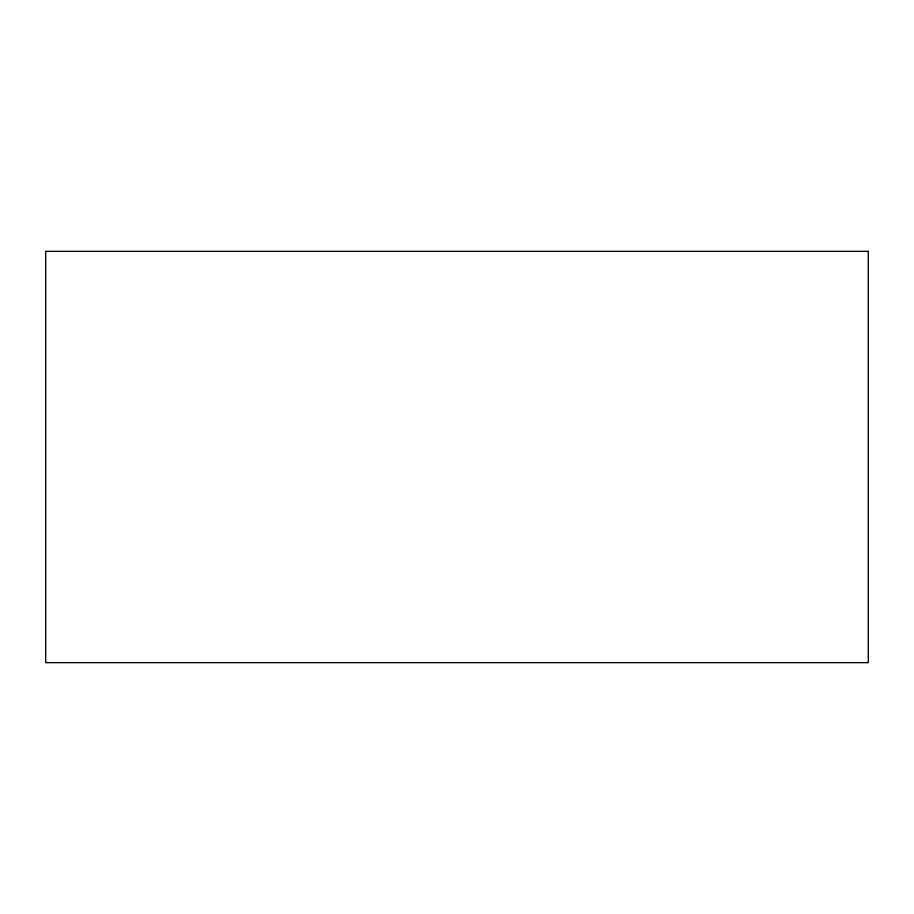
<?xml version="1.0" encoding="UTF-8"?>
<svg xmlns="http://www.w3.org/2000/svg" width="914" height="914" viewBox="0 0 914 914"><rect width="100%" height="100%" fill="white"/><g stroke="black" fill="none" stroke-linecap="round" stroke-linejoin="round"><path stroke-width="1.37" d="M868.3 251.35L45.7 251.35L45.7 662.65L868.3 662.65L868.3 251.35"/></g></svg>
